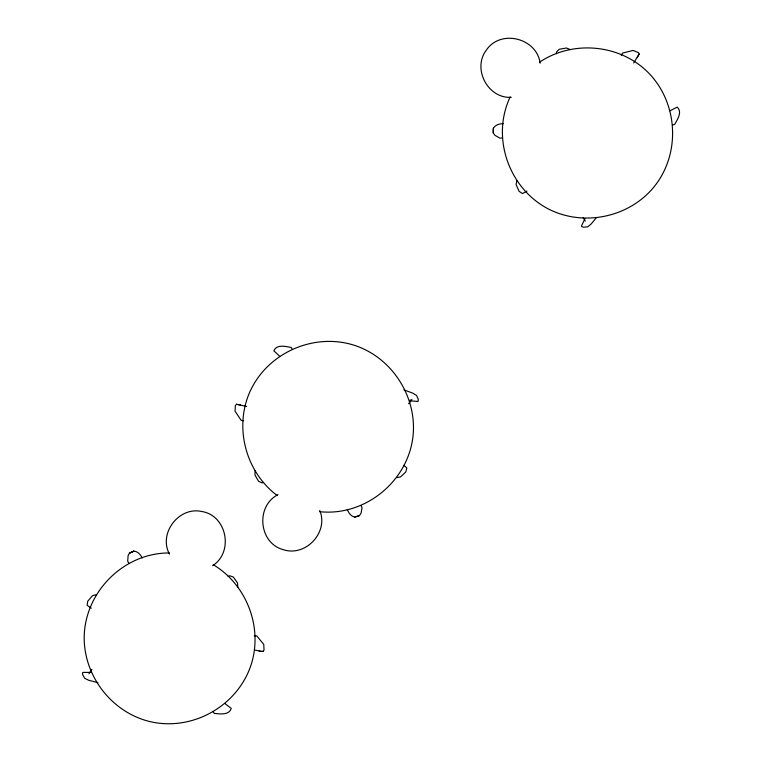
<?xml version="1.0" encoding="UTF-8"?>
<svg xmlns="http://www.w3.org/2000/svg" width="762" height="762" viewBox="0 0 762 762"><rect width="100%" height="100%" fill="white"/><g stroke="black" fill="none" stroke-linecap="round" stroke-linejoin="round"><path stroke-width="1.14" d="M556.47 53.711L556.479 52.083L559.184 49.301L566.385 47.996L570.243 49.587M502.406 137.941L499.92 138.151L494.957 135.341L493.319 133.074L493.433 128.207C495.424 124.758 499.472 123.711 503.196 123.644M493.319 133.074L493.433 128.207L493.338 132.34M255.146 470.764L254.927 474.936L258.547 481.289L262.071 482.918L263.614 482.384M516.798 180.727L516.122 184.604L519.112 191.338L522.522 193.596L526.933 191.081M510.207 96.879C490.585 138.103 509.416 190.233 550.44 209.988C584.587 226.238 627.564 217.303 652.415 188.795C682.542 153.934 678.409 98.184 643.471 68.142C614.686 43.615 570.862 41.119 539.486 62.217M633.717 62.96L639.166 54.035L638.365 52.607L633.117 50.425L622.449 53.13L621.306 55.359M584.902 218.799L581.53 225.847L581.701 226.581L583.492 227.228L587.759 226.79L591.169 223.999L596.37 217.675M637.27 57.56L639.166 54.035M142.218 558.003C140.57 554.66 137.903 551.45 133.931 551.116L129.483 553.088L128.13 555.536L127.692 561.213L128.94 563.375M91.85 669.322L88.973 673.808M347.272 509.407C348.567 512.902 350.891 516.369 354.816 517.103L359.445 515.588L361.036 513.293L362.036 507.683L361.017 505.397M262.185 651.377L263.08 651.415L264.033 650.081L263.766 644.404L256.784 635.899L254.279 635.813M408.613 403.746L411.928 399.574L409.966 400.279M237.334 404.403L236.449 404.279L235.363 405.508L235.048 411.175L241.144 420.348L243.63 420.691M212.627 565.699C233.991 552.069 226.924 515.293 201.568 511.454C178.67 506.454 158.229 533.591 169.469 554.117M277.997 494.643C255.356 506.054 258.689 543.363 283.521 549.735C305.8 557.022 328.87 532.076 319.764 510.53M130.159 552.783L133.931 551.116L129.483 553.088M228.171 576.443L229.648 575.758L233.324 577.024L237.563 582.987L237.763 587.159M354.816 517.103L359.445 515.588M670.008 110.795L677.17 107.109C682.609 111.9 677.437 119.615 674.58 124.473L672.656 124.997M96.355 594.608L92.554 595.646L87.735 601.228L87.144 605.276L91.297 608.19M396.592 477.622L400.479 476.964L405.832 471.907L406.832 467.944L403.841 465.353M169.421 552.955C123.768 552.745 84.611 591.979 84.191 637.508C84.03 675.322 110.404 710.413 146.78 720.766C191.148 733.187 239.84 705.717 252.146 661.311C262.09 624.83 245.697 584.111 213.246 564.699M511.273 97.326C487.918 98.765 472.059 68.713 486.337 50.121C500.596 28.813 536.886 38.071 540.134 63.208M319.697 511.693C365.093 516.503 408.003 481.422 413.023 436.169C416.995 398.555 394.297 360.988 359.159 347.015C316.268 330.184 265.052 352.596 248.326 395.535C234.744 430.825 246.945 472.992 277.282 495.586M90.888 672.436L83.077 672.389L82.486 672.856L82.667 674.761L84.877 678.428L88.849 680.323L97.917 682.628M246.669 406.451L236.449 404.279M255.032 650.11L261.214 651.31M259.08 651.205L263.08 651.415M410.775 400.85L418.024 401.488L418.3 399.259L416.471 395.383L412.699 393.097L403.917 389.896M238.296 404.574L240.401 404.898M224.847 703.488L231.229 708.393C229.2 715.356 220.028 713.956 214.408 713.442L213.122 711.927M279.74 356.33L273.891 350.806C276.606 344.081 285.598 346.396 291.122 347.482L292.256 349.12M583.159 217.58L585.321 221.113"/></g></svg>
